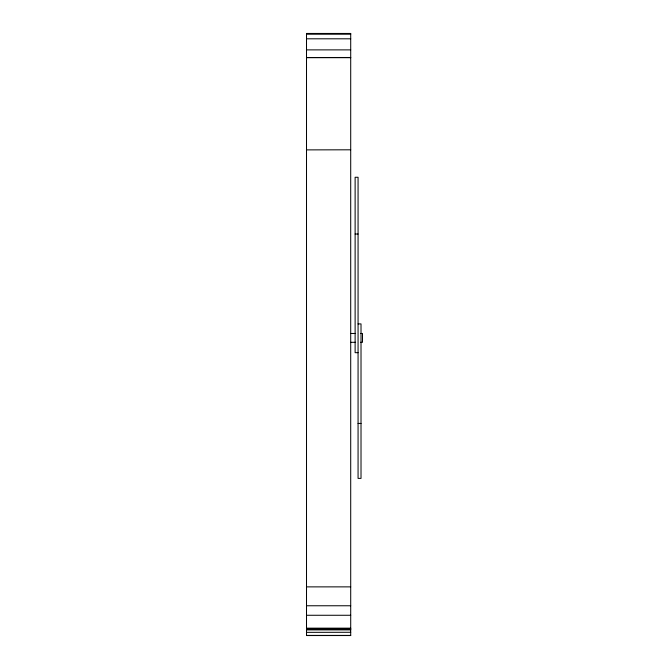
<?xml version="1.0" encoding="UTF-8"?>
<svg xmlns="http://www.w3.org/2000/svg" width="669" height="669" viewBox="0 0 669 669"><rect width="100%" height="100%" fill="white"/><g stroke="black" fill="none" stroke-linecap="round" stroke-linejoin="round"><path stroke-width="1" d="M306.511 34.211L350.707 34.211M306.511 38.802L350.707 38.802M306.511 49.882L350.707 49.882M306.511 57.517L350.707 57.484M306.511 57.685L350.707 57.685M306.511 149.881L350.707 149.806M355.122 234.025L358.066 234.025M358.066 323.905L361.017 323.905L361.017 478.394L358.066 478.394L358.066 177.268L355.122 177.268L355.122 352.68L358.066 352.68M350.707 333.471L355.615 333.471M360.524 333.471L362.489 333.471L362.489 342.311L360.524 342.311M350.707 342.311L355.615 342.311M358.066 423.444L361.017 423.444M306.511 586.88L350.707 586.872M306.511 605.763L350.707 605.763M306.511 615.271L350.707 615.271M306.511 628.191L350.707 628.191M306.511 628.467L350.707 628.467M306.511 629.629L350.707 629.629M306.511 629.763L350.707 629.763M306.511 632.347L350.707 632.28M306.511 635.399L350.707 635.399M350.707 33.45L306.511 33.45L306.511 635.55L350.707 635.55L350.707 33.45"/></g></svg>
